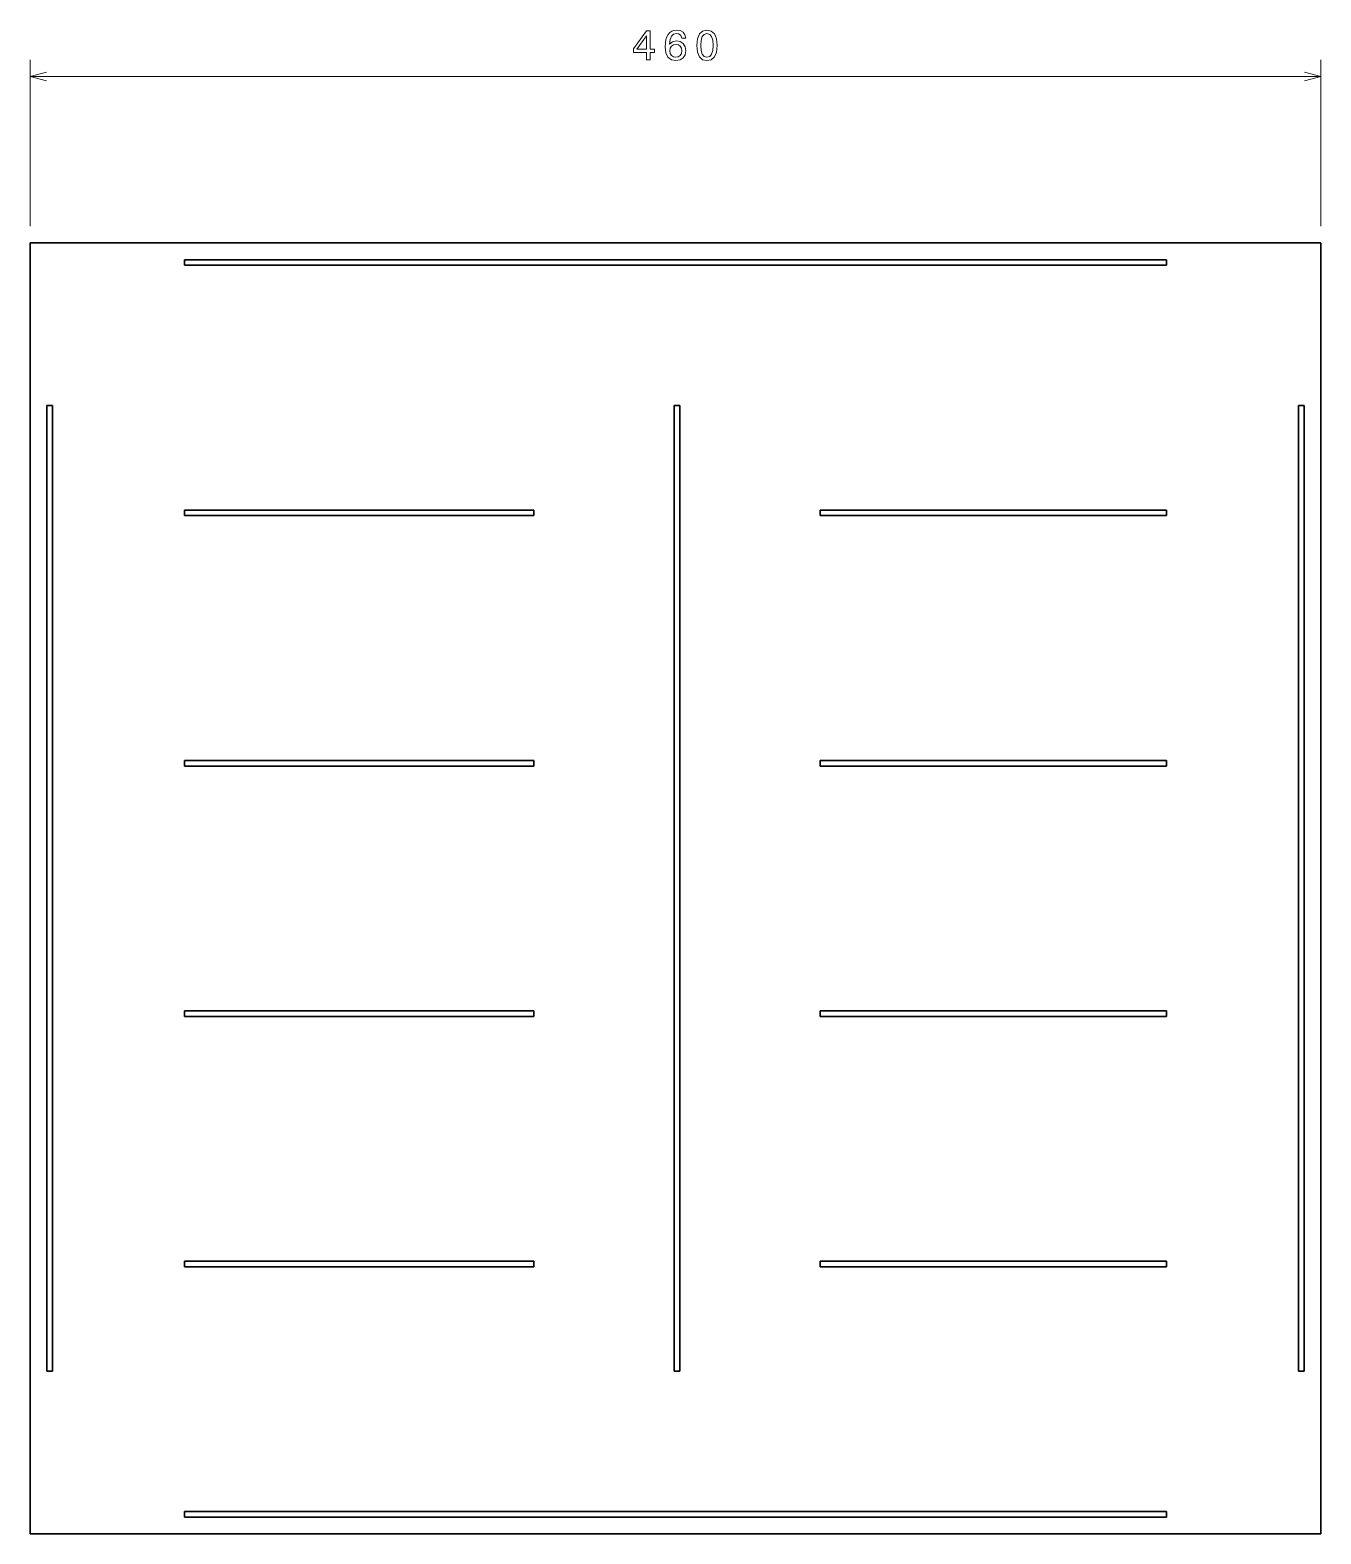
# Model space of a CAD drawing. Extents: x 62 to 215, y 97 to 276.
import ezdxf

# ---------------------------------------------------------------- set-up
doc = ezdxf.new("R2010")
doc.units = 0

msp = doc.modelspace()

# ---------------------------------------------------------------- linework, layer by layer
at = {"color": 7, "lineweight": 13, "ltscale": 0.493587}
for p, q in [((61.968235, 252.794098), (61.968235, 272.537567)), ((215.301575, 252.794098), (215.301575, 272.537567))]:
    msp.add_line(p, q, dxfattribs=at)
at = {"color": 7, "lineweight": 13}
msp.add_line((61.968235, 270.537567), (215.301575, 270.537567), dxfattribs=at)
at = {"color": 7, "lineweight": 35}
for p, q in [((215.301575, 250.794098), (61.968235, 250.794098)), ((61.968235, 250.794098), (61.968235, 97.460754)), ((215.301575, 97.460754), (215.301575, 250.794098)), ((196.968246, 248.794098), (80.301567, 248.794098)), ((196.968246, 248.127426), (80.301567, 248.127426)), ((63.968235, 231.460754), (63.968235, 116.79409)), ((64.634903, 231.460754), (64.634903, 116.79409)), ((138.468246, 116.79409), (138.468246, 231.460754)), ((139.134903, 116.79409), (139.134903, 231.460754)), ((212.634903, 116.79409), (212.634903, 231.460754)), ((213.301575, 231.460754), (213.301575, 116.79409)), ((80.301567, 219.06076), (121.801575, 219.06076)), ((121.801575, 218.394089), (80.301567, 218.394089)), ((155.801575, 219.06076), (196.968246, 219.06076)), ((196.968246, 218.394089), (155.801575, 218.394089)), ((80.301567, 189.327423), (121.801575, 189.327423)), ((155.801575, 189.327423), (196.968246, 189.327423)), ((121.801575, 188.660767), (80.301567, 188.660767)), ((196.968246, 188.660767), (155.801575, 188.660767)), ((80.301567, 159.594086), (121.801575, 159.594086)), ((155.801575, 159.594086), (196.968246, 159.594086)), ((121.801575, 158.927414), (80.301567, 158.927414)), ((196.968246, 158.927414), (155.801575, 158.927414)), ((80.301567, 129.860748), (121.801575, 129.860748)), ((121.801575, 129.194092), (80.301567, 129.194092)), ((155.801575, 129.860748), (196.968246, 129.860748)), ((196.968246, 129.194092), (155.801575, 129.194092)), ((196.968246, 100.127419), (80.301567, 100.127419)), ((196.968246, 99.460754), (80.301567, 99.460754)), ((61.968235, 97.460754), (215.301575, 97.460754))]:
    msp.add_line(p, q, dxfattribs=at)
at = {"color": 7, "lineweight": 35, "ltscale": 0.016667}
for p, q in [((80.301567, 248.127426), (80.301567, 248.794098)), ((196.968246, 248.127426), (196.968246, 248.794098)), ((63.968235, 231.460754), (64.634903, 231.460754)), ((212.634903, 231.460754), (213.301575, 231.460754)), ((80.301567, 219.06076), (80.301567, 218.394089)), ((121.801575, 219.06076), (121.801575, 218.394089)), ((155.801575, 219.06076), (155.801575, 218.394089)), ((196.968246, 219.06076), (196.968246, 218.394089)), ((80.301567, 159.594086), (80.301567, 158.927414)), ((121.801575, 159.594086), (121.801575, 158.927414)), ((155.801575, 159.594086), (155.801575, 158.927414)), ((196.968246, 159.594086), (196.968246, 158.927414)), ((64.634903, 116.79409), (63.968235, 116.79409)), ((212.634903, 116.79409), (213.301575, 116.79409)), ((80.301567, 100.127419), (80.301567, 99.460754)), ((196.968246, 100.127419), (196.968246, 99.460754))]:
    msp.add_line(p, q, dxfattribs=at)
at = {"color": 7, "lineweight": 35, "ltscale": 0.016666}
for p, q in [((139.134903, 231.460754), (138.468246, 231.460754)), ((80.301567, 189.327423), (80.301567, 188.660767)), ((121.801575, 189.327423), (121.801575, 188.660767)), ((155.801575, 189.327423), (155.801575, 188.660767)), ((196.968246, 189.327423), (196.968246, 188.660767)), ((80.301567, 129.860748), (80.301567, 129.194092)), ((121.801575, 129.860748), (121.801575, 129.194092)), ((155.801575, 129.860748), (155.801575, 129.194092)), ((196.968246, 129.860748), (196.968246, 129.194092)), ((138.468246, 116.79409), (139.134903, 116.79409))]:
    msp.add_line(p, q, dxfattribs=at)
at = {"color": 7, "lineweight": 13}
for points in [[(135.17627, 272.537567), (135.630157, 272.537567), (135.630157, 273.404999), (136.12944, 273.404999), (136.12944, 273.808472), (135.630157, 273.808472), (135.630157, 275.961914), (135.171219, 275.961914), (133.638077, 273.848816), (133.638077, 273.404999), (135.17627, 273.404999)], [(134.061707, 273.808472), (135.17627, 275.376892), (135.17627, 273.808472)], [(139.845291, 275.094482), (139.749466, 275.502991), (139.527557, 275.805573), (139.184616, 275.997223), (138.740814, 276.062775), (138.443268, 276.027466), (138.186066, 275.931641), (137.959122, 275.77533), (137.767471, 275.553406), (137.61618, 275.276031), (137.505219, 274.938141), (137.434616, 274.539734), (137.414444, 274.090881), (137.495132, 273.374756), (137.742264, 272.855286), (138.140671, 272.542603), (138.685349, 272.436707), (139.17453, 272.527466), (139.547729, 272.764526), (139.78981, 273.137695), (139.875549, 273.611755), (139.78981, 274.090881), (139.557816, 274.459045), (139.199753, 274.69104), (138.755951, 274.771729), (138.27684, 274.670837), (137.918777, 274.383392), (137.994415, 274.938141), (138.155807, 275.336548), (138.402924, 275.573608), (138.745865, 275.654297), (138.998016, 275.613953), (139.189667, 275.508026), (139.31575, 275.331512), (139.381302, 275.094482)], [(141.155518, 274.247223), (141.231155, 273.455444), (141.468201, 272.890594), (141.846436, 272.547668), (142.370926, 272.436707), (142.890381, 272.547668), (143.268631, 272.890594), (143.50061, 273.455444), (143.581314, 274.247223), (143.50061, 275.033966), (143.4048, 275.346649), (143.268631, 275.603851), (142.890381, 275.946777), (142.370926, 276.062775), (141.846436, 275.946777), (141.468201, 275.598816), (141.231155, 275.033966)], [(141.639664, 274.247223), (141.680008, 274.857452), (141.806091, 275.296204), (142.033035, 275.553406), (142.370926, 275.644196), (142.703781, 275.553406), (142.930725, 275.296204), (143.056808, 274.857452), (143.097153, 274.247223), (143.056808, 273.631958), (142.930725, 273.193176), (142.703781, 272.935974), (142.370926, 272.85025), (142.033035, 272.935974), (141.806091, 273.193176), (141.680008, 273.631958)], [(139.386353, 273.60675), (139.330872, 273.289001), (139.189667, 273.046936), (138.962723, 272.885559), (138.680298, 272.835114), (138.382751, 272.885559), (138.155807, 273.04187), (138.009552, 273.283966), (137.964157, 273.601685), (138.014587, 273.914368), (138.155807, 274.151398), (138.387787, 274.302704), (138.70047, 274.358154), (138.972809, 274.302704), (139.189667, 274.156433), (139.330872, 273.919403)]]:
    msp.add_lwpolyline(points, close=True, dxfattribs=at)
for points in [[(63.900089, 271.055206), (61.968235, 270.537567), (63.900089, 270.019928)], [(213.36972, 270.019928), (215.301575, 270.537567), (213.36972, 271.055206)]]:
    msp.add_lwpolyline(points, dxfattribs=at)

doc.saveas('drawing.dxf')
